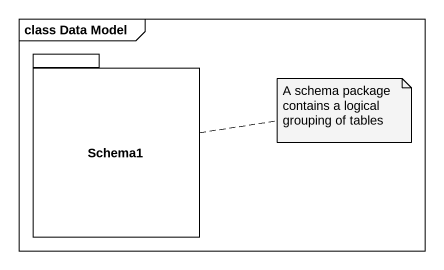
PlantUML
@startuml
mainframe class Data Model
package Schema1 {
}
note right of Schema1 : A schema package contains a logical grouping of tables
@enduml
